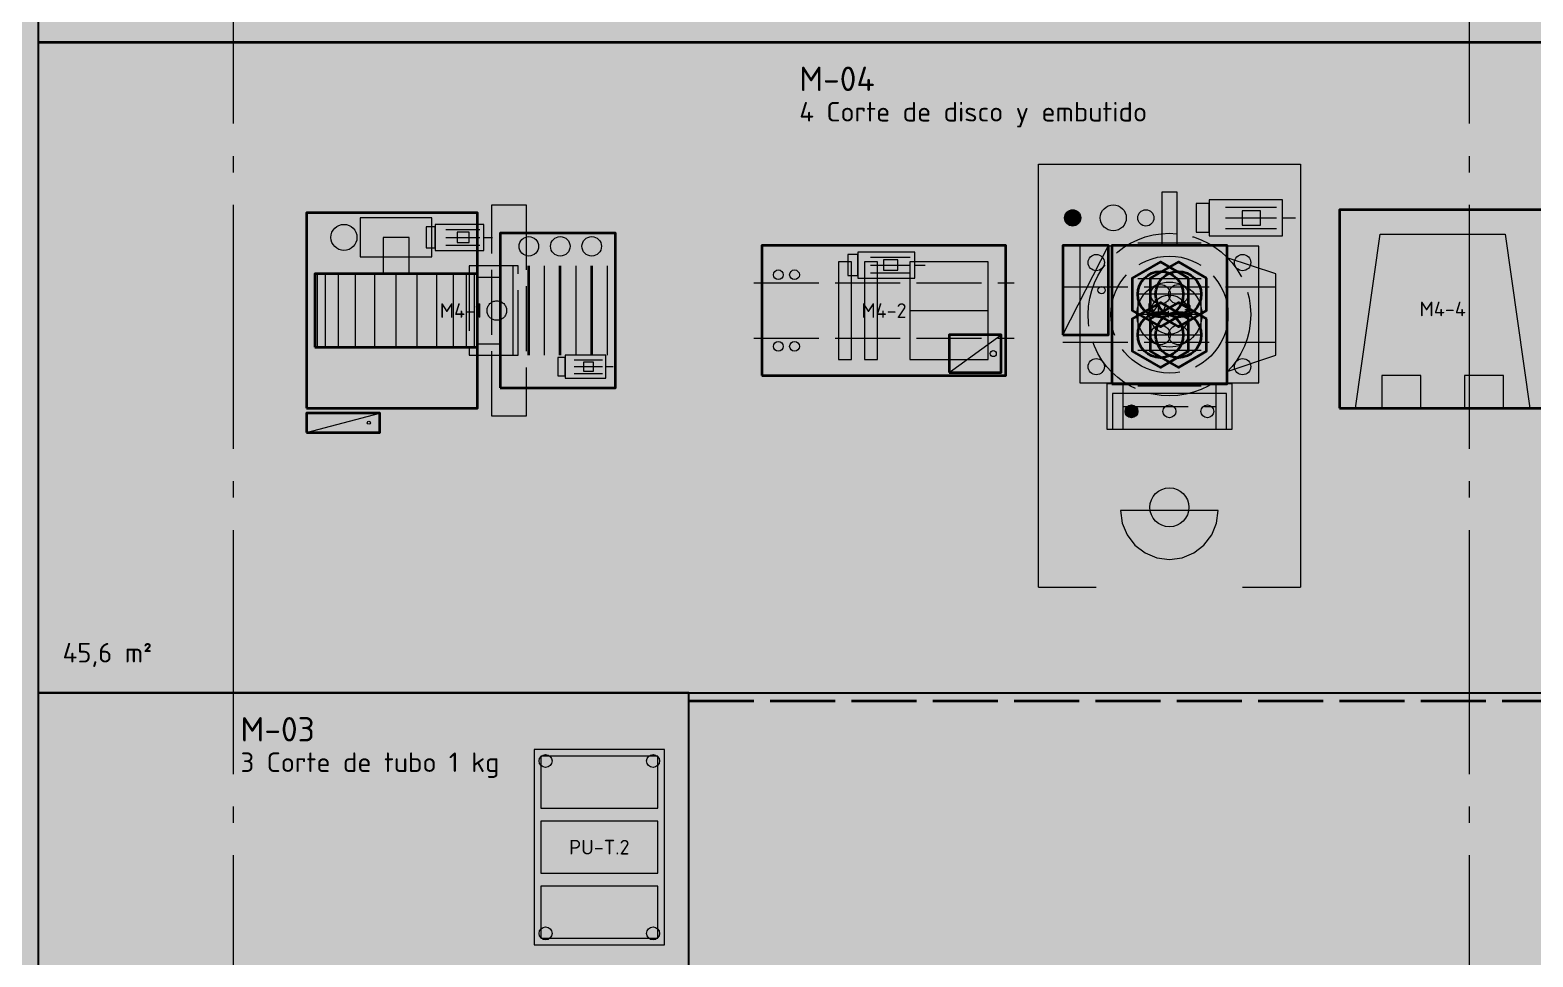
# Model space of a CAD drawing. Header units: millimetres. Extents: x 0 to 1189, y 0 to 841.
# Drawn here: x 222.5 to 314.9, y 613.8 to 670.8 of the extents above; entities that cross this region are included whole.
import ezdxf
from ezdxf.enums import TextEntityAlignment as Align

# ---------------------------------------------------------------- set-up
doc = ezdxf.new("R2010")
doc.units = ezdxf.units.MM
doc.linetypes.add('IRAM-E-TRAZOS', pattern=[5, 4, -1])
doc.linetypes.add('IRAM-F-TRAZO-PUNTO', pattern=[20, 15, -2, 1, -2])
for name, color, linetype, lineweight, true_color in [('A-AREA-TRABAJO', 30, 'CONTINUOUS', 13, 0xeb963c), ('A-DEFENSA', 2, 'CONTINUOUS', 35, 0xe6b400), ('A-EQUIPO', 30, 'CONTINUOUS', 35, 0xe67800), ('A-PASILLO', 2, 'IRAM-E-TRAZOS', 35, 0xd7a500), ('A-SENDA', 2, 'CONTINUOUS', 25, 0xd7a500)]:
    doc.layers.add(name, color=color, linetype=linetype, lineweight=lineweight, true_color=true_color)
for name, color, linetype, lineweight in [('A-EJE', 1, 'IRAM-F-TRAZO-PUNTO', 18), ('A-EQUIPO-FINO', 8, 'CONTINUOUS', 13), ('A-EQUIPO-OCULTO', 8, 'IRAM-E-TRAZOS', 13), ('A-EQUIPO-RELLENO', 9, 'CONTINUOUS', 13), ('A-OPERARIO', 6, 'CONTINUOUS', 18), ('A-RELLENO', 9, 'CONTINUOUS', 13), ('A-SECTOR', 1, 'CONTINUOUS', 25), ('A-SECTOR-TXT', 1, 'CONTINUOUS', 25), ('A-SEGURIDAD', 1, 'IRAM-E-TRAZOS', 18), ('A-TEXTO', 7, 'CONTINUOUS', 18)]:
    doc.layers.add(name, color=color, linetype=linetype, lineweight=lineweight)
doc.styles.add('ISO3098', font='isocpeur.ttf')

msp = doc.modelspace()

# ---------------------------------------------------------------- hatches: boundary and pattern name
at = {"layer": 'A-EQUIPO-RELLENO', "true_color": 0xcdd0d4}
h = msp.add_hatch(color=7, dxfattribs=at)
h.dxf.hatch_style = 1
h.paths.add_polyline_path([(293, 657.5), (292.1, 657.5), (292.1, 660.8), (293, 660.8)])
h = msp.add_hatch(color=7, dxfattribs=at)
h.dxf.hatch_style = 1
h.paths.add_polyline_path([(295, 658.1), (299.5, 658.1), (299.5, 660.3), (295, 660.3)])
at = {"layer": 'A-EQUIPO-RELLENO', "true_color": 0xeeeeee}
h = msp.add_hatch(color=7, dxfattribs=at)
h.dxf.hatch_style = 1
h.paths.add_polyline_path([(239.5, 647.5), (250, 647.5), (250, 659.5), (239.5, 659.5)])
at = {"layer": 'A-EQUIPO-RELLENO', "true_color": 0xcdd0d4}
h = msp.add_hatch(color=7, dxfattribs=at)
h.dxf.hatch_style = 1
h.paths.add_polyline_path([(242.8, 656.8), (247.2, 656.8), (247.2, 659.2), (242.8, 659.2)])
at = {"layer": 'A-EQUIPO-RELLENO', "true_color": 0xffffff}
h = msp.add_hatch(color=7, dxfattribs=at)
h.dxf.hatch_style = 1
h.paths.add_polyline_path([(287.1, 659.2), (287.083, 659.329), (287.033, 659.45), (286.954, 659.554), (286.85, 659.633), (286.729, 659.683), (286.6, 659.7), (286.471, 659.683), (286.35, 659.633), (286.246, 659.554), (286.167, 659.45), (286.117, 659.329), (286.1, 659.2), (286.117, 659.071), (286.167, 658.95), (286.246, 658.846), (286.35, 658.767), (286.471, 658.717), (286.6, 658.7), (286.729, 658.717), (286.85, 658.767), (286.954, 658.846), (287.033, 658.95), (287.083, 659.071)])
at = {"layer": 'A-EQUIPO-RELLENO', "true_color": 0xe6e6e6}
h = msp.add_hatch(color=7, dxfattribs=at)
h.dxf.hatch_style = 1
h.paths.add_polyline_path([(303, 647.5), (315.7, 647.5), (315.7, 659.7), (303, 659.7)])
at = {"layer": 'A-EQUIPO-RELLENO', "true_color": 0xcdd0d4}
h = msp.add_hatch(color=7, dxfattribs=at)
h.dxf.hatch_style = 1
h.paths.add_polyline_path([(244.2, 655.75), (245.8, 655.75), (245.8, 658), (244.2, 658)])
h = msp.add_hatch(color=7, dxfattribs=at)
h.dxf.hatch_style = 1
h.paths.add_polyline_path([(247.4, 657.2), (250.4, 657.2), (250.4, 658.8), (247.4, 658.8)])
at = {"layer": 'A-EQUIPO-RELLENO', "true_color": 0xe2e7ee}
h = msp.add_hatch(color=7, dxfattribs=at)
h.dxf.hatch_style = 1
h.paths.add_polyline_path([(251.4, 648.75), (258.5, 648.75), (258.5, 658.25), (251.4, 658.25)])
h = msp.add_hatch(color=7, dxfattribs=at)
h.dxf.hatch_style = 1
h.paths.add_polyline_path([(267.5, 649.5), (282.5, 649.5), (282.5, 657.5), (267.5, 657.5)])
at = {"layer": 'A-EQUIPO-RELLENO', "true_color": 0xcdd0d4}
h = msp.add_hatch(color=7, dxfattribs=at)
h.dxf.hatch_style = 1
h.paths.add_polyline_path([(273.4, 655.5), (276.9, 655.5), (276.9, 657.1), (273.4, 657.1)])
h = msp.add_hatch(color=7, dxfattribs=at)
h.dxf.hatch_style = 1
h.paths.add_polyline_path([(286, 652), (288.8, 652), (288.8, 657.5), (286, 657.5)])
at = {"layer": 'A-EQUIPO-RELLENO', "true_color": 0xeeeeee}
h = msp.add_hatch(color=7, dxfattribs=at)
h.dxf.hatch_style = 1
h.paths.add_polyline_path([(287.05, 649.05), (298.05, 649.05), (298.05, 657.45), (287.05, 657.45)])
at = {"layer": 'A-EQUIPO-RELLENO', "true_color": 0xe2e7ee}
h = msp.add_hatch(color=7, dxfattribs=at)
h.dxf.hatch_style = 1
h.paths.add_polyline_path([(289, 649), (296.1, 649), (296.1, 657.5), (289, 657.5)])
at = {"layer": 'A-EQUIPO-RELLENO', "true_color": 0xcdd0d4}
h = msp.add_hatch(color=7, dxfattribs=at)
h.dxf.hatch_style = 1
h.paths.add_polyline_path([(272.2, 650.5), (273, 650.5), (273, 656.5), (272.2, 656.5)])
h = msp.add_hatch(color=7, dxfattribs=at)
h.dxf.hatch_style = 1
h.paths.add_polyline_path([(273.8, 650.5), (274.6, 650.5), (274.6, 656.5), (273.8, 656.5)])
h = msp.add_hatch(color=7, dxfattribs=at)
h.dxf.hatch_style = 1
h.paths.add_polyline_path([(293.732, 655.5), (292, 656.5), (290.268, 655.5), (290.268, 653.5), (292, 652.5), (293.732, 653.5)])
h = msp.add_hatch(color=7, dxfattribs=at)
h.dxf.hatch_style = 1
h.paths.add_polyline_path([(294.832, 655.5), (293.1, 656.5), (291.368, 655.5), (291.368, 653.5), (293.1, 652.5), (294.832, 653.5)])
at = {"layer": 'A-EQUIPO-RELLENO', "true_color": 0xe2e7ee}
h = msp.add_hatch(color=7, dxfattribs=at)
h.dxf.hatch_style = 1
h.paths.add_polyline_path([(240, 651.25), (250, 651.25), (250, 655.75), (240, 655.75)])
at = {"layer": 'A-EQUIPO-RELLENO', "true_color": 0xcdd0d4}
h = msp.add_hatch(color=7, dxfattribs=at)
h.dxf.hatch_style = 1
h.paths.add_polyline_path([(293.732, 653), (292, 654), (290.268, 653), (290.268, 651), (292, 650), (293.732, 651)])
h = msp.add_hatch(color=7, dxfattribs=at)
h.dxf.hatch_style = 1
h.paths.add_polyline_path([(294.832, 653), (293.1, 654), (291.368, 653), (291.368, 651), (293.1, 650), (294.832, 651)])
h = msp.add_hatch(color=7, dxfattribs=at)
h.dxf.hatch_style = 1
h.paths.add_polyline_path([(279, 649.7), (282.2, 649.7), (282.2, 652), (279, 652)])
h = msp.add_hatch(color=7, dxfattribs=at)
h.dxf.hatch_style = 1
h.paths.add_polyline_path([(255.4, 649.35), (257.9, 649.35), (257.9, 650.75), (255.4, 650.75)])
at = {"layer": 'A-EQUIPO-RELLENO', "true_color": 0xf0c83c}
h = msp.add_hatch(color=7, dxfattribs=at)
h.dxf.hatch_style = 1
h.paths.add_polyline_path([(288.7, 646.2), (289.7, 646.2), (289.7, 649), (288.7, 649)])
h = msp.add_hatch(color=7, dxfattribs=at)
h.dxf.hatch_style = 1
h.paths.add_polyline_path([(295.4, 646.2), (296.4, 646.2), (296.4, 649), (295.4, 649)])
at = {"layer": 'A-EQUIPO-RELLENO', "true_color": 0xcdd0d4}
h = msp.add_hatch(color=7, dxfattribs=at)
h.dxf.hatch_style = 1
h.paths.add_polyline_path([(289.05, 646.2), (296.05, 646.2), (296.05, 648.4), (289.05, 648.4)])
h = msp.add_hatch(color=7, dxfattribs=at)
h.dxf.hatch_style = 1
h.paths.add_polyline_path([(239.5, 646), (244, 646), (244, 647.2), (239.5, 647.2)])
at = {"layer": 'A-EQUIPO-RELLENO', "true_color": 0xdc2828}
h = msp.add_hatch(color=7, dxfattribs=at)
h.dxf.hatch_style = 1
h.paths.add_polyline_path([(290.613, 647.3), (290.599, 647.402), (290.56, 647.498), (290.497, 647.58), (290.415, 647.643), (290.319, 647.683), (290.217, 647.696), (290.114, 647.683), (290.019, 647.643), (289.937, 647.58), (289.874, 647.498), (289.834, 647.402), (289.821, 647.3), (289.834, 647.198), (289.874, 647.102), (289.937, 647.02), (290.019, 646.957), (290.114, 646.917), (290.217, 646.904), (290.319, 646.917), (290.415, 646.957), (290.497, 647.02), (290.56, 647.102), (290.599, 647.198)])
at = {"layer": 'A-EQUIPO-RELLENO', "true_color": 0xffffff}
h = msp.add_hatch(color=7, dxfattribs=at)
h.dxf.hatch_style = 1
h.paths.add_polyline_path([(293.75, 641.4), (293.709, 641.711), (293.589, 642), (293.399, 642.249), (293.15, 642.439), (292.861, 642.559), (292.55, 642.6), (292.239, 642.559), (291.95, 642.439), (291.701, 642.249), (291.511, 642), (291.391, 641.711), (291.35, 641.4), (291.391, 641.089), (291.511, 640.8), (291.701, 640.551), (291.95, 640.361), (292.239, 640.241), (292.55, 640.2), (292.861, 640.241), (293.15, 640.361), (293.399, 640.551), (293.589, 640.8), (293.709, 641.089)])
at = {"layer": 'A-EQUIPO-RELLENO', "true_color": 0xfae1f5}
h = msp.add_hatch(color=7, dxfattribs=at)
h.dxf.hatch_style = 1
h.paths.add_polyline_path([(289.55, 641.2), (289.652, 640.424), (289.952, 639.7), (290.429, 639.079), (291.05, 638.602), (291.774, 638.302), (292.55, 638.2), (293.326, 638.302), (294.05, 638.602), (294.671, 639.079), (295.148, 639.7), (295.448, 640.424), (295.55, 641.2), (289.55, 641.2)])
at = {"layer": 'A-EQUIPO-RELLENO', "true_color": 0xeeeeee}
h = msp.add_hatch(color=7, dxfattribs=at)
h.dxf.hatch_style = 1
h.paths.add_polyline_path([(253.5, 614.5), (261.5, 614.5), (261.5, 626.5), (253.5, 626.5)])
at = {"layer": 'A-EQUIPO-RELLENO', "true_color": 0xfaecc8}
h = msp.add_hatch(color=7, dxfattribs=at)
h.dxf.hatch_style = 1
h.paths.add_polyline_path([(253.9, 622.9), (261.1, 622.9), (261.1, 626.1), (253.9, 626.1)])
h = msp.add_hatch(color=7, dxfattribs=at)
h.dxf.hatch_style = 1
h.paths.add_polyline_path([(253.9, 618.9), (261.1, 618.9), (261.1, 622.1), (253.9, 622.1)])
h = msp.add_hatch(color=7, dxfattribs=at)
h.dxf.hatch_style = 1
h.paths.add_polyline_path([(253.9, 614.9), (261.1, 614.9), (261.1, 618.1), (253.9, 618.1)])
at = {"layer": 'A-RELLENO', "true_color": 0xe2e2e2}
h = msp.add_hatch(color=7, dxfattribs=at)
h.dxf.hatch_style = 1
h.paths.add_polyline_path([(173, 420), (223, 420), (223, 690), (173, 690)])
at = {"layer": 'A-RELLENO', "true_color": 0xfff4b4}
h = msp.add_hatch(color=7, dxfattribs=at)
h.dxf.hatch_style = 1
h.paths.add_polyline_path([(223, 670), (743, 670), (743, 690), (223, 690)])
at = {"layer": 'A-RELLENO', "true_color": 0xfde4c8}
h = msp.add_hatch(color=7, dxfattribs=at)
h.dxf.hatch_style = 1
h.paths.add_polyline_path([(223, 630), (337, 630), (337, 670), (223, 670)])
h = msp.add_hatch(color=7, dxfattribs=at)
h.dxf.hatch_style = 1
h.paths.add_polyline_path([(223, 494), (263, 494), (263, 630), (223, 630)])
at = {"layer": 'A-RELLENO', "true_color": 0xf6f6f6}
h = msp.add_hatch(color=7, dxfattribs=at)
h.dxf.hatch_style = 1
h.paths.add_polyline_path([(263, 610), (436, 610), (436, 630), (263, 630)])

# ---------------------------------------------------------------- linework, layer by layer
at = {"layer": 'A-AREA-TRABAJO'}
for p, q in [((284.5, 636.5), (288.05, 636.5)), ((297.05, 636.5), (300.6, 636.5))]:
    msp.add_line(p, q, dxfattribs=at)
msp.add_lwpolyline([(284.5, 636.5), (284.5, 662.5), (300.6, 662.5), (300.6, 636.5)], dxfattribs=at)
at = {"layer": 'A-DEFENSA'}
msp.add_line((223, 670), (437, 670), dxfattribs=at)
at = {"layer": 'A-EJE'}
for p, q in [((235, 185), (235, 696)), ((311, 185), (311, 696))]:
    msp.add_line(p, q, dxfattribs=at)
at = {"layer": 'A-EQUIPO'}
for p, q in [((253.167, 650.75), (253.167, 656.25)), ((255.1, 650.75), (255.1, 656.25)), ((257.033, 650.75), (257.033, 656.25))]:
    msp.add_line(p, q, dxfattribs=at)
for points in [[(239.5, 647.5), (250, 647.5), (250, 659.5), (239.5, 659.5)], [(303, 647.5), (315.7, 647.5), (315.7, 659.7), (303, 659.7)], [(251.4, 648.75), (258.5, 648.75), (258.5, 658.25), (251.4, 658.25)], [(267.5, 649.5), (282.5, 649.5), (282.5, 657.5), (267.5, 657.5)], [(286, 652), (288.8, 652), (288.8, 657.5), (286, 657.5)], [(289, 649), (296.1, 649), (296.1, 657.5), (289, 657.5)], [(293.732, 655.5), (292, 656.5), (290.268, 655.5), (290.268, 653.5), (292, 652.5), (293.732, 653.5)], [(294.832, 655.5), (293.1, 656.5), (291.368, 655.5), (291.368, 653.5), (293.1, 652.5), (294.832, 653.5)], [(240, 651.25), (250, 651.25), (250, 655.75), (240, 655.75)], [(293.732, 653), (292, 654), (290.268, 653), (290.268, 651), (292, 650), (293.732, 651)], [(294.832, 653), (293.1, 654), (291.368, 653), (291.368, 651), (293.1, 650), (294.832, 651)], [(279, 649.7), (282.2, 649.7), (282.2, 652), (279, 652)], [(239.5, 646), (244, 646), (244, 647.2), (239.5, 647.2)]]:
    msp.add_lwpolyline(points, close=True, dxfattribs=at)
for centre in [(292, 654.5), (293.1, 654.5), (292, 652), (293.1, 652)]:
    msp.add_circle(centre, 1.4, dxfattribs=at)
at = {"layer": 'A-EQUIPO-FINO'}
for p, q in [((295.99, 659.86), (299.14, 659.86)), ((286.21, 659.2), (286.1, 659.2)), ((286.324, 659.476), (286.246, 659.554)), ((286.324, 658.924), (286.246, 658.846)), ((286.6, 659.59), (286.6, 659.7)), ((286.6, 659.2), (286.95, 659.45)), ((286.876, 659.476), (286.954, 659.554)), ((286.876, 658.924), (286.954, 658.846)), ((286.99, 659.2), (287.1, 659.2)), ((295.99, 659.2), (299.14, 659.2)), ((299.5, 659.2), (300.31, 659.2)), ((248.06, 658.48), (250.16, 658.48)), ((248.06, 658), (250.16, 658)), ((250.4, 658), (250.94, 658)), ((295.99, 658.54), (299.14, 658.54)), ((248.06, 657.52), (250.16, 657.52)), ((286, 652), (288.8, 657.5)), ((294.5, 657.65), (290.6, 657.65)), ((252.2, 650.75), (252.2, 656.25)), ((254.133, 650.75), (254.133, 656.25)), ((256.067, 650.75), (256.067, 656.25)), ((258, 650.75), (258, 656.25)), ((274.17, 656.78), (276.62, 656.78)), ((274.17, 656.3), (276.62, 656.3)), ((276.9, 656.3), (277.53, 656.3)), ((240.17, 651.25), (240.17, 655.75)), ((240.67, 651.25), (240.67, 655.75)), ((241.464, 651.25), (241.464, 655.75)), ((242.5, 651.25), (242.5, 655.75)), ((243.706, 651.25), (243.706, 655.75)), ((245, 651.25), (245, 655.75)), ((246.294, 651.25), (246.294, 655.75)), ((247.5, 651.25), (247.5, 655.75)), ((248.536, 651.25), (248.536, 655.75)), ((249.33, 651.25), (249.33, 655.75)), ((249.83, 651.25), (249.83, 655.75)), ((250, 655.55), (251.4, 655.55)), ((274.17, 655.82), (276.62, 655.82)), ((294.5, 655.45), (290.6, 655.45)), ((276.6, 653.5), (281.4, 653.5)), ((294.5, 653.25), (290.6, 653.25)), ((250, 651.45), (251.4, 651.45)), ((279, 649.7), (282.2, 652)), ((294.5, 651.05), (290.6, 651.05)), ((255.95, 650.47), (257.7, 650.47)), ((255.95, 650.05), (257.7, 650.05)), ((255.95, 649.63), (257.7, 649.63)), ((257.9, 650.05), (258.35, 650.05)), ((294.5, 648.85), (290.6, 648.85)), ((239.5, 646), (244, 647.2))]:
    msp.add_line(p, q, dxfattribs=at)
for points in [[(293, 657.5), (292.1, 657.5), (292.1, 660.8), (293, 660.8)], [(294.19, 658.32), (295, 658.32), (295, 660.08), (294.19, 660.08)], [(295, 658.1), (299.5, 658.1), (299.5, 660.3), (295, 660.3)], [(242.8, 656.8), (247.2, 656.8), (247.2, 659.2), (242.8, 659.2)], [(297.025, 658.76), (298.15, 658.76), (298.15, 659.64), (297.025, 659.64)], [(244.2, 655.75), (245.8, 655.75), (245.8, 658), (244.2, 658)], [(246.86, 657.36), (247.4, 657.36), (247.4, 658.64), (246.86, 658.64)], [(247.4, 657.2), (250.4, 657.2), (250.4, 658.8), (247.4, 658.8)], [(248.75, 657.68), (249.5, 657.68), (249.5, 658.32), (248.75, 658.32)], [(273.4, 655.5), (276.9, 655.5), (276.9, 657.1), (273.4, 657.1)], [(287.05, 649.05), (298.05, 649.05), (298.05, 657.45), (287.05, 657.45)], [(272.2, 650.5), (273, 650.5), (273, 656.5), (272.2, 656.5)], [(272.77, 655.66), (273.4, 655.66), (273.4, 656.94), (272.77, 656.94)], [(273.8, 650.5), (274.6, 650.5), (274.6, 656.5), (273.8, 656.5)], [(274.975, 655.98), (275.85, 655.98), (275.85, 656.62), (274.975, 656.62)], [(276.6, 650.5), (281.4, 650.5), (281.4, 656.5), (276.6, 656.5)], [(254.95, 649.49), (255.4, 649.49), (255.4, 650.61), (254.95, 650.61)], [(255.4, 649.35), (257.9, 649.35), (257.9, 650.75), (255.4, 650.75)], [(256.525, 649.77), (257.15, 649.77), (257.15, 650.33), (256.525, 650.33)], [(288.7, 646.2), (289.7, 646.2), (289.7, 649), (288.7, 649)], [(295.4, 646.2), (296.4, 646.2), (296.4, 649), (295.4, 649)], [(289.05, 646.2), (296.05, 646.2), (296.05, 648.4), (289.05, 648.4)], [(253.5, 614.5), (261.5, 614.5), (261.5, 626.5), (253.5, 626.5)], [(253.9, 622.9), (261.1, 622.9), (261.1, 626.1), (253.9, 626.1)], [(253.9, 618.9), (261.1, 618.9), (261.1, 622.1), (253.9, 622.1)], [(253.9, 614.9), (261.1, 614.9), (261.1, 618.1), (253.9, 618.1)]]:
    msp.add_lwpolyline(points, close=True, dxfattribs=at)
for points in [[(304, 647.5), (305.5, 658.2), (313.2, 658.2), (314.7, 647.5)], [(296.1, 649.75), (299.1, 650.75), (299.1, 655.75), (296.1, 656.75)]]:
    msp.add_lwpolyline(points, dxfattribs=at)
for centre, radius in [((289.1, 659.2), 0.8), ((286.6, 659.2), 0.5), ((291.1, 659.2), 0.5), ((241.8, 658), 0.8), ((253.167, 657.45), 0.6), ((255.1, 657.45), 0.6), ((257.033, 657.45), 0.6), ((288.05, 656.45), 0.5), ((297.05, 656.45), 0.5), ((268.5, 655.7), 0.3), ((269.5, 655.7), 0.3), ((292.55, 653.25), 2), ((288.38, 654.75), 0.224), ((292.55, 653.25), 1.2), ((292, 654.5), 0.6), ((293.1, 654.5), 0.6), ((292, 652), 0.6), ((293.1, 652), 0.6), ((268.5, 651.3), 0.3), ((269.5, 651.3), 0.3), ((281.72, 650.85), 0.184), ((288.05, 650.05), 0.5), ((297.05, 650.05), 0.5), ((290.217, 647.3), 0.396), ((292.55, 647.3), 0.396), ((294.883, 647.3), 0.396), ((243.325, 646.6), 0.096), ((254.2, 625.8), 0.4), ((260.8, 625.8), 0.4), ((254.2, 615.2), 0.4), ((260.8, 615.2), 0.4)]:
    msp.add_circle(centre, radius, dxfattribs=at)
at = {"layer": 'A-EQUIPO-OCULTO'}
for p, q in [((267, 655.2), (283, 655.2)), ((286, 654.95), (299.1, 654.95)), ((267, 651.8), (283, 651.8)), ((286, 651.55), (299.1, 651.55))]:
    msp.add_line(p, q, dxfattribs=at)
for points in [[(249.5, 650.75), (252.5, 650.75), (252.5, 656.25), (249.5, 656.25)], [(294.5, 654.5), (290.6, 654.5), (290.6, 652), (294.5, 652)], [(305.61, 647.5), (308.01, 647.5), (308.01, 649.5), (305.61, 649.5)], [(310.69, 647.5), (313.09, 647.5), (313.09, 649.5), (310.69, 649.5)]]:
    msp.add_lwpolyline(points, close=True, dxfattribs=at)
for centre, radius in [((292.55, 653.25), 5), ((292.55, 653.25), 3.6), ((251.2, 653.5), 0.6)]:
    msp.add_circle(centre, radius, dxfattribs=at)
at = {"layer": 'A-OPERARIO'}
msp.add_lwpolyline([(289.55, 641.2), (289.652, 640.424), (289.952, 639.7), (290.429, 639.079), (291.05, 638.602), (291.774, 638.302), (292.55, 638.2), (293.326, 638.302), (294.05, 638.602), (294.671, 639.079), (295.148, 639.7), (295.448, 640.424), (295.55, 641.2)], close=True, dxfattribs=at)
msp.add_circle((292.55, 641.4), 1.2, dxfattribs=at)
at = {"layer": 'A-PASILLO'}
msp.add_line((263, 629.5), (436, 629.5), dxfattribs=at)
at = {"layer": 'A-SECTOR'}
for points in [[(223, 630), (337, 630), (337, 670), (223, 670)], [(223, 494), (263, 494), (263, 630), (223, 630)]]:
    msp.add_lwpolyline(points, close=True, dxfattribs=at)
at = {"layer": 'A-SEGURIDAD'}
msp.add_line((289.7, 647.6), (295.4, 647.6), dxfattribs=at)
msp.add_lwpolyline([(253, 647), (250.9, 647), (250.9, 660), (253, 660)], close=True, dxfattribs=at)
at = {"layer": 'A-SENDA'}
msp.add_lwpolyline([(223, 670), (743, 670), (743, 690), (223, 690)], close=True, dxfattribs=at)

# ---------------------------------------------------------------- texts
at = {"layer": 'A-SECTOR-TXT', "style": 'ISO3098'}
for s, height, p in [('M-04', 1.5, (269.794, 668.5)), ('4 Corte de disco y embutido', 1.2, (269.794, 666.325)), ('M-03', 1.5, (235.44, 628.5)), ('3 Corte de tubo 1 kg', 1.2, (235.44, 626.325))]:
    msp.add_text(s, height=height, dxfattribs=at).set_placement(p, align=Align.TOP_LEFT)
msp.add_text('45,6 m²', height=1.2, dxfattribs=at).set_placement((224.5, 631.5), align=Align.BOTTOM_LEFT)
at = {"layer": 'A-TEXTO', "style": 'ISO3098'}
for s, p in [('M4-1', (249, 653.5)), ('M4-2', (275, 653.5)), ('M4-3', (292.55, 653.5)), ('M4-4', (309.35, 653.6)), ('PU-T.2', (257.5, 620.5))]:
    msp.add_text(s, height=0.9, dxfattribs=at).set_placement(p, align=Align.MIDDLE_CENTER)

doc.saveas('drawing.dxf')
